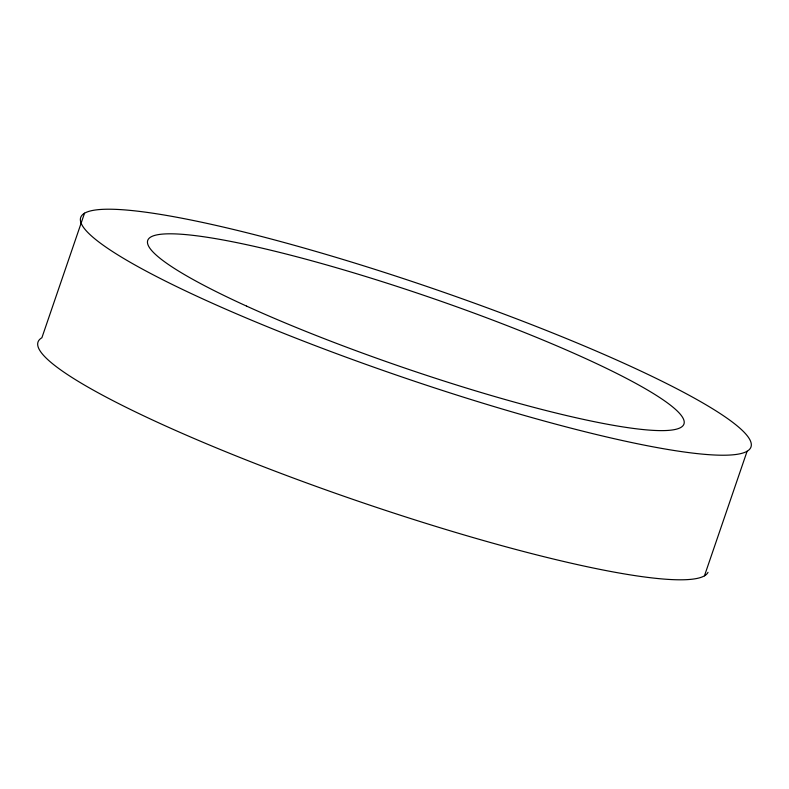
<?xml version="1.0" encoding="UTF-8"?>
<svg xmlns="http://www.w3.org/2000/svg" width="789" height="789" viewBox="0 0 789 789"><rect width="100%" height="100%" fill="white"/><g stroke="black" fill="none" stroke-linecap="round" stroke-linejoin="round"><path stroke-width="1.18" d="M84.541 213.178L41.886 337.761A354.261 46.857 18.9 0 0 335.946 493.46A354.261 46.857 18.9 0 0 707.999 572.341M704.459 575.822L747.114 451.239A354.261 46.857 18.9 0 0 296.102 245.803A354.261 46.857 18.9 0 0 204.262 299.583A354.261 46.857 18.9 0 0 747.114 451.239M246.582 306.112A283.409 37.487 18.9 0 0 680.858 427.431A283.409 37.487 18.9 0 0 320.048 263.082A283.409 37.487 18.9 0 0 246.582 306.112"/></g></svg>
